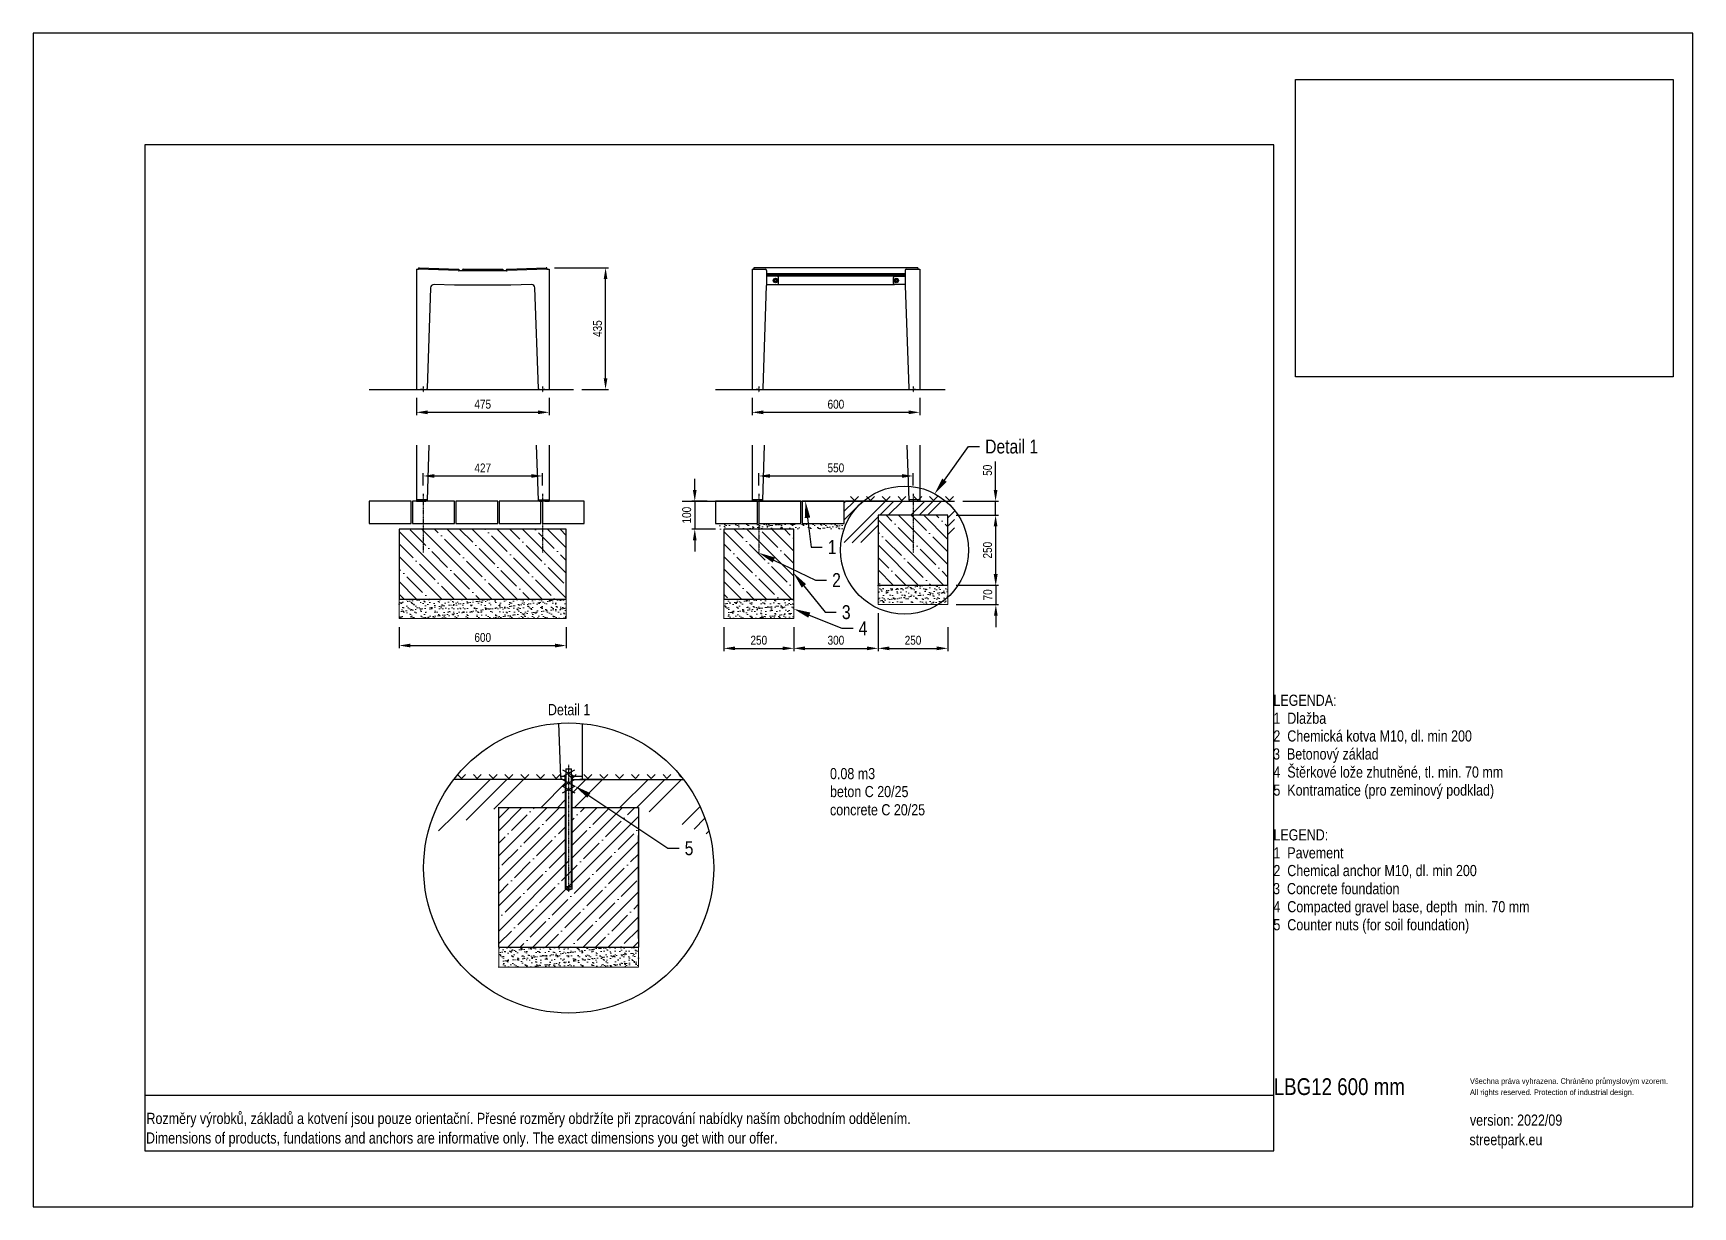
# Model space of a CAD drawing. Header units: millimetres. Extents: x 22162 to 28102, y 3160 to 7360.
import ezdxf
from ezdxf import colors
from ezdxf.entities.mleader import LeaderData, LeaderLine
from ezdxf.lldxf.tags import DXFTag
from ezdxf.math import Vec2, Vec3

# ---------------------------------------------------------------- set-up
doc = ezdxf.new("R2010")
doc.units = ezdxf.units.MM
doc.header["$LTSCALE"] = 0.3
doc.header["$XCLIPFRAME"] = 2
doc.linetypes.add('DashDot', pattern=[15, 9, -3, 0, -3])
doc.layers.add('Nekreslit', color=6, linetype='Continuous', plot=False)
doc.layers.add('SRAFY', color=251, linetype='Continuous', lineweight=13)
doc.styles.add('SEACAD_Arial', font='arial.ttf', dxfattribs={"width": 0.8})
tags = doc.linetypes.add('HIDDEN2', pattern=[4.7625, 3.175, -1.5875]).pattern_tags.tags
tags[6:7] = [DXFTag(74, 4), DXFTag(75, 0), DXFTag(340, '0'), DXFTag(46, 0.0), DXFTag(50, 0.0), DXFTag(44, 0.0), DXFTag(45, 0.0)]
tags[4:5] = [DXFTag(74, 4), DXFTag(75, 0), DXFTag(340, '0'), DXFTag(46, 0.0), DXFTag(50, 0.0), DXFTag(44, 0.0), DXFTag(45, 0.0)]
doc.dimstyles.new('ISO-25', dxfattribs={"dimtxt": 1.6, "dimasz": 2, "dimexe": 0.5, "dimexo": 1.5, "dimtad": 1, "dimdec": 0, "dimtxsty": 'SEACAD_Arial', "dimcen": 2, "dimadec": 0, "dimazin": 0, "dimtfac": 1, "dimtdec": 0, "dimtmove": 0, "dimatfit": 3, "dimfxl": 1, "dimarcsym": 0})
picture_1 = doc.add_image_def('image1.jpg', size_in_pixel=(1600, 1200))

# ---------------------------------------------------------------- blocks, each defined once
blk = doc.blocks.new('*D139')
at = {"color": 0, "lineweight": -2, "transparency": 16777216}
for p, q in [((24759.1, 5740.8), (24759.1, 5785)), ((24799.1, 5775), (25271.1, 5775)), ((25311.1, 5740.8), (25311.1, 5785))]:
    blk.add_line(p, q, dxfattribs=at)
at = {"color": 0, "transparency": 16777216}
for points in [[(24799.1, 5781.7), (24799.1, 5768.3), (24759.1, 5775)], [(25271.1, 5781.7), (25271.1, 5768.3), (25311.1, 5775)]]:
    blk.add_solid(points, dxfattribs=at)
at = {"layer": 'Defpoints', "color": 0, "transparency": 16777216}
for p in [(25311.1, 5775), (24759.1, 5710.8), (25311.1, 5710.8)]:
    blk.add_point(p, dxfattribs=at)
at = {"color": 0, "transparency": 16777216, "insert": (25035.1, 5803.8), "char_height": 32, "attachment_point": 5, "style": 'SEACAD_Arial'}
blk.add_mtext('550', dxfattribs=at)
blk = doc.blocks.new('*D140')
at = {"color": 0, "lineweight": -2, "transparency": 16777216}
for p, q in [((25466.1, 5634.5), (25616.6, 5634.5)), ((25606.6, 5594.5), (25606.6, 5424.5)), ((25466.1, 5384.5), (25616.6, 5384.5))]:
    blk.add_line(p, q, dxfattribs=at)
at = {"color": 0, "transparency": 16777216}
for points in [[(25599.9, 5594.5), (25613.3, 5594.5), (25606.6, 5634.5)], [(25599.9, 5424.5), (25613.3, 5424.5), (25606.6, 5384.5)]]:
    blk.add_solid(points, dxfattribs=at)
at = {"layer": 'Defpoints', "color": 0, "transparency": 16777216}
for p in [(25436.1, 5634.5), (25436.1, 5384.5), (25606.6, 5384.5)]:
    blk.add_point(p, dxfattribs=at)
at = {"color": 0, "transparency": 16777216, "insert": (25577.8, 5509.5), "char_height": 32, "attachment_point": 5, "rotation": 90, "style": 'SEACAD_Arial'}
blk.add_mtext('250', dxfattribs=at)
blk = doc.blocks.new('*D141')
at = {"color": 0, "lineweight": -2, "transparency": 16777216}
for p, q in [((25607.6, 5424.5), (25607.6, 5464.5)), ((25466.1, 5384.5), (25617.6, 5384.5)), ((25607.6, 5384.5), (25607.6, 5314.5)), ((25466.1, 5314.5), (25617.6, 5314.5)), ((25607.6, 5274.5), (25607.6, 5234.5))]:
    blk.add_line(p, q, dxfattribs=at)
at = {"color": 0, "transparency": 16777216}
for points in [[(25600.9, 5424.5), (25614.2, 5424.5), (25607.6, 5384.5)], [(25600.9, 5274.5), (25614.2, 5274.5), (25607.6, 5314.5)]]:
    blk.add_solid(points, dxfattribs=at)
at = {"layer": 'Defpoints', "color": 0, "transparency": 16777216}
for p in [(25436.1, 5384.5), (25436.1, 5314.5), (25607.6, 5314.5)]:
    blk.add_point(p, dxfattribs=at)
at = {"color": 0, "transparency": 16777216, "insert": (25578.7, 5349.5), "char_height": 32, "attachment_point": 5, "rotation": 90, "style": 'SEACAD_Arial'}
blk.add_mtext('70', dxfattribs=at)
blk = doc.blocks.new('*D142')
at = {"color": 0, "lineweight": -2, "transparency": 16777216}
for p, q in [((24634.1, 5234.4), (24634.1, 5148.1)), ((24884.1, 5234.4), (24884.1, 5148.1)), ((24674.1, 5158.1), (24844.1, 5158.1))]:
    blk.add_line(p, q, dxfattribs=at)
at = {"color": 0, "transparency": 16777216}
for points in [[(24674.1, 5164.8), (24674.1, 5151.5), (24634.1, 5158.1)], [(24844.1, 5164.8), (24844.1, 5151.5), (24884.1, 5158.1)]]:
    blk.add_solid(points, dxfattribs=at)
at = {"layer": 'Defpoints', "color": 0, "transparency": 16777216}
for p in [(24634.1, 5264.4), (24884.1, 5264.4), (24884.1, 5158.1)]:
    blk.add_point(p, dxfattribs=at)
at = {"color": 0, "transparency": 16777216, "insert": (24759.1, 5187), "char_height": 32, "attachment_point": 5, "style": 'SEACAD_Arial'}
blk.add_mtext('250', dxfattribs=at)
blk = doc.blocks.new('*D143')
at = {"color": 0, "lineweight": -2, "transparency": 16777216}
for p, q in [((25186.1, 5234.4), (25186.1, 5148.1)), ((25436.1, 5234.4), (25436.1, 5148.1)), ((25226.1, 5158.1), (25396.1, 5158.1))]:
    blk.add_line(p, q, dxfattribs=at)
at = {"color": 0, "transparency": 16777216}
for points in [[(25226.1, 5164.8), (25226.1, 5151.4), (25186.1, 5158.1)], [(25396.1, 5164.8), (25396.1, 5151.4), (25436.1, 5158.1)]]:
    blk.add_solid(points, dxfattribs=at)
at = {"layer": 'Defpoints', "color": 0, "transparency": 16777216}
for p in [(25186.1, 5264.4), (25436.1, 5264.4), (25436.1, 5158.1)]:
    blk.add_point(p, dxfattribs=at)
at = {"color": 0, "transparency": 16777216, "insert": (25311.1, 5186.9), "char_height": 32, "attachment_point": 5, "style": 'SEACAD_Arial'}
blk.add_mtext('250', dxfattribs=at)
blk = doc.blocks.new('*D137')
at = {"color": 0, "lineweight": -2, "transparency": 16777216}
for p, q in [((24884.1, 5234.4), (24884.1, 5148.1)), ((25186.1, 5284.5), (25186.1, 5148.1)), ((24924.1, 5158.1), (25146.1, 5158.1))]:
    blk.add_line(p, q, dxfattribs=at)
at = {"color": 0, "transparency": 16777216}
for points in [[(24924.1, 5164.8), (24924.1, 5151.4), (24884.1, 5158.1)], [(25146.1, 5164.8), (25146.1, 5151.4), (25186.1, 5158.1)]]:
    blk.add_solid(points, dxfattribs=at)
at = {"layer": 'Defpoints', "color": 0, "transparency": 16777216}
for p in [(25186.1, 5314.5), (24884.1, 5264.4), (25186.1, 5158.1)]:
    blk.add_point(p, dxfattribs=at)
at = {"color": 0, "transparency": 16777216, "insert": (25035.1, 5187), "char_height": 32, "attachment_point": 5, "style": 'SEACAD_Arial'}
blk.add_mtext('300', dxfattribs=at)
blk = doc.blocks.new('*D138')
at = {"color": 0, "lineweight": -2, "transparency": 16777216}
for p, q in [((25606.6, 5724.7), (25606.6, 5826.3)), ((25489.6, 5684.7), (25616.6, 5684.7)), ((25606.6, 5634.5), (25606.6, 5684.7)), ((25466.1, 5634.5), (25616.6, 5634.5)), ((25606.6, 5594.5), (25606.6, 5554.5))]:
    blk.add_line(p, q, dxfattribs=at)
at = {"color": 0, "transparency": 16777216}
for points in [[(25599.9, 5724.7), (25613.3, 5724.7), (25606.6, 5684.7)], [(25599.9, 5594.5), (25613.3, 5594.5), (25606.6, 5634.5)]]:
    blk.add_solid(points, dxfattribs=at)
at = {"layer": 'Defpoints', "color": 0, "transparency": 16777216}
for p in [(25459.6, 5684.7), (25606.6, 5684.7), (25436.1, 5634.5)]:
    blk.add_point(p, dxfattribs=at)
at = {"color": 0, "transparency": 16777216, "insert": (25577.8, 5795.5), "char_height": 32, "attachment_point": 5, "rotation": 90, "style": 'SEACAD_Arial'}
blk.add_mtext('50', dxfattribs=at)
blk = doc.blocks.new('*D134')
at = {"color": 0, "lineweight": -2, "transparency": 16777216}
for p, q in [((23472.1, 5234.5), (23472.1, 5158.2)), ((24070.1, 5234.5), (24070.1, 5158.2)), ((23512.1, 5168.2), (24030.1, 5168.2))]:
    blk.add_line(p, q, dxfattribs=at)
at = {"color": 0, "transparency": 16777216}
for points in [[(23512.1, 5174.9), (23512.1, 5161.5), (23472.1, 5168.2)], [(24030.1, 5174.9), (24030.1, 5161.5), (24070.1, 5168.2)]]:
    blk.add_solid(points, dxfattribs=at)
at = {"layer": 'Defpoints', "color": 0, "transparency": 16777216}
for p in [(23472.1, 5264.5), (24070.1, 5264.5), (24070.1, 5168.2)]:
    blk.add_point(p, dxfattribs=at)
at = {"color": 0, "transparency": 16777216, "insert": (23771.1, 5197), "char_height": 32, "attachment_point": 5, "style": 'SEACAD_Arial'}
blk.add_mtext('600', dxfattribs=at)
blk = doc.blocks.new('*D135')
at = {"color": 0, "lineweight": -2, "transparency": 16777216}
for p, q in [((24735.1, 6054.7), (24735.1, 5992.8)), ((24775.1, 6002.8), (25295.1, 6002.8)), ((25335.1, 6054.7), (25335.1, 5992.8))]:
    blk.add_line(p, q, dxfattribs=at)
at = {"color": 0, "transparency": 16777216}
for points in [[(24775.1, 6009.5), (24775.1, 5996.1), (24735.1, 6002.8)], [(25295.1, 6009.5), (25295.1, 5996.1), (25335.1, 6002.8)]]:
    blk.add_solid(points, dxfattribs=at)
at = {"layer": 'Defpoints', "color": 0, "transparency": 16777216}
for p in [(24735.1, 6084.7), (25335.1, 6084.7), (25335.1, 6002.8)]:
    blk.add_point(p, dxfattribs=at)
at = {"color": 0, "transparency": 16777216, "insert": (25035.1, 6031.6), "char_height": 32, "attachment_point": 5, "style": 'SEACAD_Arial'}
blk.add_mtext('600', dxfattribs=at)
blk = doc.blocks.new('*D136')
at = {"color": 0, "lineweight": -2, "transparency": 16777216}
for p, q in [((23533.6, 6054.7), (23533.6, 5992.8)), ((23573.6, 6002.8), (23968.6, 6002.8)), ((24008.6, 6054.7), (24008.6, 5992.8))]:
    blk.add_line(p, q, dxfattribs=at)
at = {"color": 0, "transparency": 16777216}
for points in [[(23573.6, 6009.5), (23573.6, 5996.1), (23533.6, 6002.8)], [(23968.6, 6009.5), (23968.6, 5996.1), (24008.6, 6002.8)]]:
    blk.add_solid(points, dxfattribs=at)
at = {"layer": 'Defpoints', "color": 0, "transparency": 16777216}
for p in [(23533.6, 6084.7), (24008.6, 6084.7), (24008.6, 6002.8)]:
    blk.add_point(p, dxfattribs=at)
at = {"color": 0, "transparency": 16777216, "insert": (23771.1, 6031.6), "char_height": 32, "attachment_point": 5, "style": 'SEACAD_Arial'}
blk.add_mtext('475', dxfattribs=at)
blk = doc.blocks.new('*D157')
at = {"color": 0, "lineweight": -2, "transparency": 16777216}
for p, q in [((24028.5, 6519.9), (24220.7, 6519.9)), ((24210.7, 6124.7), (24210.7, 6479.9)), ((24125.9, 6084.7), (24220.7, 6084.7))]:
    blk.add_line(p, q, dxfattribs=at)
at = {"color": 0, "transparency": 16777216}
for points in [[(24204, 6479.9), (24217.3, 6479.9), (24210.7, 6519.9)], [(24204, 6124.7), (24217.3, 6124.7), (24210.7, 6084.7)]]:
    blk.add_solid(points, dxfattribs=at)
at = {"layer": 'Defpoints', "color": 0, "transparency": 16777216}
for p in [(23998.5, 6519.9), (24210.7, 6519.9), (24095.9, 6084.7)]:
    blk.add_point(p, dxfattribs=at)
at = {"color": 0, "transparency": 16777216, "insert": (24181.8, 6302.3), "char_height": 32, "attachment_point": 5, "rotation": 90, "style": 'SEACAD_Arial'}
blk.add_mtext('435', dxfattribs=at)
blk = doc.blocks.new('*D158')
at = {"color": 0, "lineweight": -2, "transparency": 16777216}
for p, q in [((23557.6, 5740.7), (23557.6, 5785)), ((23597.6, 5775), (23944.6, 5775)), ((23984.6, 5740.7), (23984.6, 5785))]:
    blk.add_line(p, q, dxfattribs=at)
at = {"color": 0, "transparency": 16777216}
for points in [[(23597.6, 5781.7), (23597.6, 5768.3), (23557.6, 5775)], [(23944.6, 5781.7), (23944.6, 5768.3), (23984.6, 5775)]]:
    blk.add_solid(points, dxfattribs=at)
at = {"layer": 'Defpoints', "color": 0, "transparency": 16777216}
for p in [(23984.6, 5775), (23557.6, 5710.7), (23984.6, 5710.7)]:
    blk.add_point(p, dxfattribs=at)
at = {"color": 0, "transparency": 16777216, "insert": (23771.1, 5803.6), "char_height": 32, "attachment_point": 5, "style": 'SEACAD_Arial'}
blk.add_mtext('427', dxfattribs=at)
blk = doc.blocks.new('*D159')
at = {"color": 0, "lineweight": -2, "transparency": 16777216}
for p, q in [((24530, 5724.7), (24530, 5764.7)), ((24574.6, 5684.7), (24520, 5684.7)), ((24530, 5684.7), (24530, 5584.8)), ((24604.1, 5584.8), (24520, 5584.8)), ((24530, 5544.8), (24530, 5504.8))]:
    blk.add_line(p, q, dxfattribs=at)
at = {"color": 0, "transparency": 16777216}
for points in [[(24523.3, 5724.7), (24536.6, 5724.7), (24530, 5684.7)], [(24523.3, 5544.8), (24536.6, 5544.8), (24530, 5584.8)]]:
    blk.add_solid(points, dxfattribs=at)
at = {"layer": 'Defpoints', "color": 0, "transparency": 16777216}
for p in [(24604.6, 5684.7), (24530, 5584.8), (24634.1, 5584.8)]:
    blk.add_point(p, dxfattribs=at)
at = {"color": 0, "transparency": 16777216, "insert": (24501.1, 5634.8), "char_height": 32, "attachment_point": 5, "rotation": 90, "style": 'SEACAD_Arial'}
blk.add_mtext('100', dxfattribs=at)

msp = doc.modelspace()

# ---------------------------------------------------------------- hatches: boundary and pattern name
at = {"layer": 'SRAFY'}
h = msp.add_hatch(dxfattribs=at)
h.set_pattern_fill('TERACO', color=256, scale=20)
h.set_pattern_definition([(45, (17069.185, 370.084), (-28.28427, 28.28427), [20, -20]), (135, (17125.753, 370.084), (-28.28427, -28.28427), [20, -20])])
h.paths.add_polyline_path([(25064.6, 5684.7), (25064.6, 5707.8), (25459.6, 5707.8), (25459.6, 5684.8)])
h = msp.add_hatch(dxfattribs=at)
h.set_pattern_fill('GOST_GROUND', color=256, scale=10)
h.set_pattern_definition([(45, (17069.18, 370.08), (141.4214, -9e-15), [200]), (45, (17099.18, 370.08), (141.4214, -9e-15), [200]), (45, (17129.18, 370.08), (141.4214, -9e-15), [200])])
h.paths.add_polyline_path([(25186.1, 5537.1), (25064.6, 5536), (25064.6, 5683.7), (25459.6, 5684.7), (25459.6, 5537.3), (25436.1, 5537.3), (25436.1, 5634.5), (25186.1, 5634.5)])
h = msp.add_hatch(dxfattribs=at)
h.set_pattern_fill('ANSI35', color=256, scale=10, angle=90)
h.set_pattern_definition([(135, (16584.78, 71.07), (-44.9013, -44.9013), []), (135, (16584.78, 115.974), (-44.9013, -44.9013), [79.375, -15.875, 0, -15.875])])
h.paths.add_polyline_path([(23472.1, 5584.9), (23472.1, 5334.5), (24070.2, 5334.5), (24070.1, 5584.5)])
h = msp.add_hatch(dxfattribs=at)
h.set_pattern_fill('AR-SAND', color=256, scale=0.5)
h.set_pattern_definition([(37.5, (18069.185, 370.084), (-0.800016, 24.47066), [0, -19.304, 0, -21.59, 0, -20.6375]), (7.5, (18069.185, 370.084), (22.47616, 35.84126), [0, -10.414, 0, -17.399, 0, -6.6675]), (327.5, (18053.564, 370.084), (39.54962, 0.07186), [0, -6.35, 0, -22.86, 0, -29.845]), (317.5, (18053.564, 370.084), (38.17782, 11.14647), [0, -3.175, 0, -14.986, 0, -17.145])])
h.paths.add_polyline_path([(24604.6, 5604.7), (24604.6, 5584.8), (24635.2, 5584.7), (24755.1, 5584.6), (24755.1, 5604.7)])
h.paths.add_polyline_path([(25064.6, 5584.4), (25064.6, 5604.7), (24755.1, 5604.7), (24755.1, 5584.6), (24885.1, 5584.4)])
h = msp.add_hatch(dxfattribs=at)
h.set_pattern_fill('ANSI35', color=256, scale=10, angle=90)
h.set_pattern_definition([(135, (18013.17, 74.32), (-44.9013, -44.9013), []), (135, (18013.17, 119.224), (-44.9013, -44.9013), [79.375, -15.875, 0, -15.875])])
h.paths.add_polyline_path([(24634.1, 5584.8), (24634.1, 5334.4), (24884.1, 5334.4), (24884.1, 5584.4)])
h = msp.add_hatch(dxfattribs=at)
h.set_pattern_fill('ANSI35', color=256, scale=10, angle=90)
h.set_pattern_definition([(135, (17119.67, 124.416), (-44.9013, -44.9013), []), (135, (17119.67, 169.32), (-44.9013, -44.9013), [79.375, -15.875, 0, -15.875])])
h.paths.add_polyline_path([(25436.1, 5634.5), (25186.1, 5634.5), (25186.1, 5384.5), (25436.1, 5384.5)])
h = msp.add_hatch(dxfattribs=at)
h.set_pattern_fill('AR-SAND', color=256, scale=0.5)
h.set_pattern_definition([(37.5, (17063.57, 805.645), (-0.800016, 24.47066), [0, -19.304, 0, -21.59, 0, -20.6375]), (7.5, (17063.57, 805.645), (22.47616, 35.84126), [0, -10.414, 0, -17.399, 0, -6.6675]), (327.5, (17047.949, 805.645), (39.54962, 0.07186), [0, -6.35, 0, -22.86, 0, -29.845]), (317.5, (17047.95, 805.645), (38.17782, 11.14647), [0, -3.175, 0, -14.986, 0, -17.145])])
h.paths.add_polyline_path([(25186.1, 5384.5), (25436.1, 5384.5), (25436.1, 5314.5), (25186.1, 5314.5)])
h = msp.add_hatch(dxfattribs=at)
h.set_pattern_fill('AR-SAND', color=256, scale=0.5)
h.set_pattern_definition([(37.5, (18082.65, 74.407), (-0.800016, 24.47066), [0, -19.304, 0, -21.59, 0, -20.6375]), (7.5, (18082.65, 74.407), (22.47616, 35.84126), [0, -10.414, 0, -17.399, 0, -6.6675]), (327.5, (18067.028, 74.407), (39.54962, 0.07186), [0, -6.35, 0, -22.86, 0, -29.845]), (317.5, (18067.03, 74.407), (38.17782, 11.14647), [0, -3.175, 0, -14.986, 0, -17.145])])
h.paths.add_polyline_path([(24070.1, 5264.5), (24070.1, 5334.5), (23472.1, 5334.5), (23472.1, 5264.5)])
h = msp.add_hatch(dxfattribs=at)
h.set_pattern_fill('AR-SAND', color=256, scale=0.5)
h.set_pattern_definition([(37.5, (18033.185, 74.295), (-0.800016, 24.47066), [0, -19.304, 0, -21.59, 0, -20.6375]), (7.5, (18033.185, 74.295), (22.47616, 35.84126), [0, -10.414, 0, -17.399, 0, -6.6675]), (327.5, (18017.564, 74.295), (39.54962, 0.07186), [0, -6.35, 0, -22.86, 0, -29.845]), (317.5, (18017.564, 74.295), (38.17782, 11.14647), [0, -3.175, 0, -14.986, 0, -17.145])])
h.paths.add_polyline_path([(24884.1, 5334.4), (24634.1, 5334.4), (24634.1, 5264.4), (24884.1, 5264.4)])
h = msp.add_hatch(dxfattribs=at)
h.set_pattern_fill('TERACO', color=256, scale=20)
h.set_pattern_definition([(45, (15832.003, -625.426), (-28.28427, 28.28427), [20, -20]), (135, (15888.57, -625.426), (-28.28427, -28.28427), [20, -20])])
h.paths.add_polyline_path([(23676.8, 4689.2), (23676.8, 4712.3), (24480.4, 4712.3), (24480.4, 4689.2)])
h = msp.add_hatch(dxfattribs=at)
h.set_pattern_fill('GOST_GROUND', color=256, scale=20)
h.set_pattern_definition([(45, (16599.6, 320.08), (282.8427, -2e-14), [400]), (45, (16659.6, 320.08), (282.8427, -2e-14), [400]), (45, (16719.6, 320.08), (282.8427, -2e-14), [400])])
edge = h.paths.add_edge_path()
edge.add_line((24068.6, 4689.3), (24046.6, 4689.2))
edge.add_line((24046.6, 4689.2), (23667.6, 4689.3))
edge.add_arc((24078.6, 4372.1), 519.1, 142.33693, 166.98753)
edge.add_line((23572.8, 4489), (23828.6, 4589.6))
edge.add_line((23828.6, 4589.6), (24068.6, 4588.6))
edge.add_line((24068.6, 4588.6), (24068.6, 4689.3))
edge = h.paths.add_edge_path()
edge.add_line((24489.5, 4689.3), (24110.6, 4689.3))
edge.add_line((24110.6, 4689.3), (24088.6, 4689.3))
edge.add_line((24088.6, 4689.3), (24088.6, 4588.6))
edge.add_line((24088.6, 4588.6), (24328.6, 4588.6))
edge.add_line((24328.6, 4588.6), (24584.4, 4489))
edge.add_arc((24078.6, 4372.1), 519.1, 13.01247, 37.66307)
h = msp.add_hatch(dxfattribs=at)
h.set_pattern_fill('ANSI35', color=256, scale=10, angle=0.00001)
h.set_pattern_definition([(45, (16599.6, 419.74), (-44.9013, 44.90127), []), (45, (16644.504, 419.74), (-44.9013, 44.90127), [79.375, -15.875, 0, -15.875])])
h.paths.add_polyline_path([(24328.6, 4588.6), (24088.6, 4588.6), (24088.6, 4397.6), (24068.6, 4397.6), (24068.6, 4588.6), (23828.6, 4588.6), (23828.6, 4088.6), (24328.6, 4088.6)])
h = msp.add_hatch(dxfattribs=at)
h.set_pattern_fill('AR-SAND', color=256, scale=0.5)
h.set_pattern_definition([(37.5, (17227.63, -1173.356), (-0.800016, 24.47066), [0, -19.304, 0, -21.59, 0, -20.6375]), (7.5, (17227.63, -1173.356), (22.47616, 35.84126), [0, -10.414, 0, -17.399, 0, -6.6675]), (327.5, (17212.01, -1173.356), (39.54962, 0.07186), [0, -6.35, 0, -22.86, 0, -29.845]), (317.5, (17212.01, -1173.356), (38.17782, 11.14647), [0, -3.175, 0, -14.986, 0, -17.145])])
h.paths.add_polyline_path([(24328.6, 4086.8), (23828.6, 4086.8), (23828.6, 4016.8), (24328.6, 4016.8)])

# ---------------------------------------------------------------- linework, layer by layer
at = {"linetype": 'Continuous'}
for p, q in [((23533.6, 6514.7), (23538.6, 6514.7)), ((23533.6, 6514.7), (23533.6, 6084.7)), ((23538.6, 6514.7), (23541.6, 6514.7)), ((23541.5, 6514.7), (23541.6, 6518)), ((23684.1, 6509.8), (23541.6, 6514.7)), ((23543.7, 6519.9), (23684.6, 6515)), ((23856.7, 6509.7), (23685.5, 6509.7)), ((23686.5, 6512.9), (23686.4, 6509.7)), ((23698.6, 6509.7), (23698.6, 6512.7)), ((23700.6, 6514.7), (23841.6, 6514.7)), ((23843.6, 6512.7), (23843.6, 6509.7)), ((23855.8, 6509.7), (23855.7, 6512.9)), ((23857.6, 6515), (23998.5, 6519.9)), ((24000.6, 6514.7), (23858.1, 6509.8)), ((24000.6, 6518), (24000.7, 6514.7)), ((24000.6, 6514.7), (24003.6, 6514.7)), ((24003.6, 6514.7), (24008.6, 6514.7)), ((24008.6, 6514.7), (24008.6, 6084.7)), ((24735.1, 6514.7), (24740.1, 6514.7)), ((24735.1, 6514.7), (24735.1, 6084.7)), ((24740.1, 6514.7), (24783.1, 6514.7)), ((24741.1, 6514.7), (24741.1, 6518)), ((25327.2, 6519.9), (24743.1, 6519.9)), ((25327.2, 6519.9), (24743.1, 6519.9)), ((24787.1, 6510.7), (24787.1, 6456.7)), ((25283.1, 6499), (24787.1, 6499)), ((24787.1, 6494), (25283.1, 6493.7)), ((24787.1, 6494), (25283.1, 6493.7)), ((25283.1, 6493.7), (24787.1, 6493.7)), ((24825.1, 6489.7), (24787.1, 6489.7)), ((24811.6, 6474.7), (24815.4, 6481.2)), ((24815.4, 6468.2), (24811.6, 6474.7)), ((24815.4, 6481.2), (24822.9, 6481.2)), ((24822.9, 6481.2), (24826.6, 6474.7)), ((24826.6, 6474.7), (24822.9, 6468.2)), ((25283.1, 6489.7), (24825.1, 6489.7)), ((24829.1, 6463.7), (24829.1, 6485.7)), ((25241.1, 6463.7), (25241.1, 6485.7)), ((25243.6, 6474.7), (25247.4, 6481.2)), ((25247.4, 6468.2), (25243.6, 6474.7)), ((25245.1, 6489.7), (25283.1, 6489.7)), ((25247.4, 6481.2), (25254.9, 6481.2)), ((25254.9, 6481.2), (25258.6, 6474.7)), ((25258.6, 6474.7), (25254.9, 6468.2)), ((25283.1, 6510.7), (25283.1, 6456.7)), ((25287.1, 6514.7), (25330.1, 6514.7)), ((25329.1, 6514.7), (25329.1, 6518)), ((25330.1, 6514.7), (25335.1, 6514.7)), ((25335.1, 6514.7), (25335.1, 6084.7)), ((23584.3, 6448.8), (23571.7, 6088.6)), ((23670.6, 6457.7), (23596.7, 6460.3)), ((23871.6, 6457.7), (23670.6, 6457.7)), ((23945.5, 6460.3), (23871.6, 6457.7)), ((23970.5, 6088.6), (23957.9, 6448.8)), ((24774.3, 6088.6), (24787.1, 6456.7)), ((24787.1, 6459.7), (24825.1, 6459.7)), ((24822.9, 6468.2), (24815.4, 6468.2)), ((24825.1, 6459.7), (25245.1, 6459.7)), ((25283.1, 6459.7), (25245.1, 6459.7)), ((25254.9, 6468.2), (25247.4, 6468.2)), ((25283.1, 6456.7), (25296, 6088.6)), ((23533.6, 6084.7), (23538.6, 6084.7)), ((23538.6, 6084.7), (23548.4, 6084.7)), ((23548.6, 6084.7), (23548.4, 6084.7)), ((23556.6, 6084.7), (23548.6, 6084.7)), ((23556.8, 6084.7), (23556.6, 6084.7)), ((23556.8, 6084.7), (23567.7, 6084.7)), ((23974.5, 6084.7), (23985.4, 6084.7)), ((23985.6, 6084.7), (23985.4, 6084.7)), ((23993.6, 6084.7), (23985.6, 6084.7)), ((23993.8, 6084.7), (23993.6, 6084.7)), ((23993.8, 6084.7), (24003.6, 6084.7)), ((24003.6, 6084.7), (24008.6, 6084.7)), ((24735.1, 6084.7), (24740.1, 6084.7)), ((24740.1, 6084.7), (24749.9, 6084.7)), ((24750.1, 6084.7), (24749.9, 6084.7)), ((24758.1, 6084.7), (24750.1, 6084.7)), ((24758.3, 6084.7), (24758.1, 6084.7)), ((24758.3, 6084.7), (24770.3, 6084.7)), ((25300, 6084.7), (25311.9, 6084.7)), ((25312.1, 6084.7), (25311.9, 6084.7)), ((25320.1, 6084.7), (25312.1, 6084.7)), ((25320.3, 6084.7), (25320.1, 6084.7)), ((25320.3, 6084.7), (25330.1, 6084.7)), ((25330.1, 6084.7), (25335.1, 6084.7)), ((23533.6, 5884.7), (23533.6, 5684.7)), ((23578.6, 5884.7), (23571.7, 5688.6)), ((23970.5, 5688.6), (23963.6, 5884.7)), ((24008.6, 5884.7), (24008.6, 5684.7)), ((23533.6, 5684.7), (23567.7, 5684.7)), ((23974.5, 5684.7), (23985.4, 5684.7)), ((24008.6, 5684.7), (23974.5, 5684.7)), ((23985.6, 5684.7), (23985.4, 5684.7)), ((23993.6, 5684.7), (23985.6, 5684.7)), ((23993.8, 5684.7), (23993.6, 5684.7)), ((23993.8, 5684.7), (24003.6, 5684.7)), ((24003.6, 5684.7), (24008.6, 5684.7))]:
    msp.add_line(p, q, dxfattribs=at)
at = {"color": 7, "linetype": 'Continuous'}
for p, q in [((23364.6, 6084.7), (24095.9, 6084.7)), ((24604.6, 6084.7), (25426.5, 6084.7)), ((23533.6, 5884.7), (23533.6, 5740.7)), ((24735.1, 5884.7), (24735.1, 5684.7)), ((24773.3, 5688.6), (24780.1, 5884.7)), ((25297, 5688.6), (25290.1, 5884.7)), ((25335.1, 5884.7), (25335.1, 5684.7)), ((23514.6, 5684.7), (23364.6, 5684.7)), ((23364.6, 5684.7), (23364.6, 5604.7)), ((23514.6, 5604.7), (23514.6, 5684.7)), ((23669.6, 5684.7), (23519.6, 5684.7)), ((23519.6, 5684.7), (23519.6, 5604.7)), ((23669.6, 5604.7), (23669.6, 5684.7)), ((23824.6, 5684.7), (23674.6, 5684.7)), ((23674.6, 5684.7), (23674.6, 5604.7)), ((23824.6, 5604.7), (23824.6, 5684.7)), ((23979.6, 5684.7), (23829.6, 5684.7)), ((23829.6, 5684.7), (23829.6, 5604.7)), ((23979.6, 5604.7), (23979.6, 5684.7)), ((24134.6, 5684.7), (23984.6, 5684.7)), ((23984.6, 5684.7), (23984.6, 5604.7)), ((24134.6, 5604.7), (24134.6, 5684.7)), ((24754.6, 5684.7), (24604.6, 5684.7)), ((24604.6, 5684.7), (24604.6, 5604.7)), ((24741.9, 5684.7), (24735.1, 5684.7)), ((24749.9, 5684.7), (24741.9, 5684.7)), ((24749.9, 5684.7), (24750.1, 5684.7)), ((24750.1, 5684.7), (24758.1, 5684.7)), ((24754.6, 5604.7), (24754.6, 5684.7)), ((24769.3, 5684.7), (24758.3, 5684.7)), ((24909.6, 5684.7), (24759.6, 5684.7)), ((24759.6, 5684.7), (24759.6, 5604.7)), ((24909.6, 5604.7), (24909.6, 5684.7)), ((25064.6, 5684.7), (24914.6, 5684.7)), ((24914.6, 5684.7), (24914.6, 5604.7)), ((25064.6, 5604.7), (25064.6, 5684.7)), ((25219.6, 5684.7), (25069.6, 5684.7)), ((25301, 5684.7), (25311.9, 5684.7)), ((25312.1, 5684.7), (25311.9, 5684.7)), ((25320.3, 5684.7), (25320.1, 5684.7)), ((25320.3, 5684.7), (25328.4, 5684.7)), ((25328.4, 5684.7), (25335.1, 5684.7)), ((23364.6, 5604.7), (23514.6, 5604.7)), ((23519.6, 5604.7), (23669.6, 5604.7)), ((23674.6, 5604.7), (23824.6, 5604.7)), ((23829.6, 5604.7), (23979.6, 5604.7)), ((23984.6, 5604.7), (24134.6, 5604.7)), ((24604.6, 5604.7), (24754.6, 5604.7)), ((24759.6, 5604.7), (24909.6, 5604.7)), ((24914.6, 5604.7), (25064.6, 5604.7)), ((24050.3, 4697), (24043.6, 4890)), ((24126.6, 4889), (24126.6, 4689.3)), ((24058.3, 4689.3), (24068.6, 4689.3)), ((23828.6, 4088.6), (23828.6, 4588.6)), ((23828.6, 4588.6), (24068.6, 4588.6)), ((24088.6, 4588.6), (24328.6, 4588.6)), ((24328.6, 4588.6), (24328.6, 4088.6)), ((24328.6, 4368), (24328.6, 4488)), ((24328.6, 4119.7), (24328.6, 4488)), ((23828.6, 4088.6), (24328.6, 4088.6))]:
    msp.add_line(p, q, dxfattribs=at)
at = {"color": 0, "linetype": 'DashDot', "ltscale": 0.1}
for p, q in [((23557.6, 6094.7), (23557.6, 6074.7)), ((23984.6, 6094.7), (23984.6, 6074.7)), ((24759.1, 6094.7), (24759.1, 6074.7)), ((25311.1, 6094.7), (25311.1, 6074.7)), ((23984.6, 5694.7), (23984.6, 5674.7))]:
    msp.add_line(p, q, dxfattribs=at)
at = {"linetype": 'DashDot', "lineweight": 30}
for p, q in [((23557.6, 5710.7), (23557.6, 5500.1)), ((23984.6, 5710.7), (23984.6, 5500.1)), ((24759.1, 5710.8), (24759.1, 5500.1)), ((25311.1, 5710.8), (25311.1, 5500.1)), ((24078.6, 4741.3), (24078.6, 4286.6))]:
    msp.add_line(p, q, dxfattribs=at)
at = {"linetype": 'HIDDEN2', "ltscale": 0.5}
for p, q in [((23571.8, 5689.7), (23533.8, 5689.7)), ((23970.4, 5689.7), (24008.4, 5689.7))]:
    msp.add_line(p, q, dxfattribs=at)
for p, q in [((24484.6, 5684.7), (25459.6, 5684.7)), ((23364.6, 5604.7), (23506.6, 5604.7)), ((24056.1, 4723.6), (24101.1, 4699.6)), ((24056.1, 4699.6), (24101.1, 4723.6)), ((24070.2, 4727.3), (24087, 4727.3)), ((24058.3, 4689.3), (23667.6, 4689.3)), ((24056.1, 4689.3), (24101.1, 4665.3)), ((24056.1, 4665.3), (24101.1, 4689.3)), ((24056.1, 4665.3), (24101.1, 4641.3)), ((24056.1, 4641.3), (24101.1, 4665.3)), ((24088.6, 4689.3), (24489.5, 4689.3)), ((24198.6, 4689.3), (24118.6, 4689.3)), ((23828.6, 4489), (23828.6, 4589.6)), ((24066.6, 4298), (24078.6, 4291)), ((24090.6, 4298), (24078.6, 4291))]:
    msp.add_line(p, q)
at = {"lineweight": 15}
for p, q in [((24735.1, 5684.7), (24785.1, 5684.7)), ((24070.2, 4727.3), (24070.2, 4304)), ((24087, 4304), (24087, 4727.3)), ((24228.6, 4689.3), (24128.6, 4689.3))]:
    msp.add_line(p, q, dxfattribs=at)
at = {"linetype": 'HIDDEN2'}
for p, q in [((24773.3, 5689.7), (24735.3, 5689.7)), ((25335.1, 5689.7), (25297, 5689.7))]:
    msp.add_line(p, q, dxfattribs=at)
at = {"linetype": 'HIDDEN2', "ltscale": 0.1}
for p, q in [((24068.6, 4699.3), (24050.2, 4699.3)), ((24126.6, 4699.3), (24088.6, 4699.3))]:
    msp.add_line(p, q, dxfattribs=at)
at = {"color": 7, "linetype": 'HIDDEN2', "ltscale": 0.1}
for p, q in [((24064.6, 4699.3), (24064.6, 4689.3)), ((24092.6, 4689.3), (24092.6, 4699.3))]:
    msp.add_line(p, q, dxfattribs=at)
at = {"color": 7, "linetype": 'HIDDEN2'}
for p, q in [((24070.2, 4727.3), (24068.6, 4725.7)), ((24088.6, 4725.7), (24068.6, 4725.7)), ((24088.6, 4725.7), (24087, 4727.3)), ((24066.6, 4689.3), (24066.6, 4489)), ((24068.6, 4689.2), (24068.6, 4689.2)), ((24088.6, 4689.2), (24088.6, 4689.2)), ((24090.6, 4489), (24090.6, 4689.3)), ((24066.6, 4489), (24066.6, 4298)), ((24090.6, 4298), (24090.6, 4489)), ((24066.6, 4298), (24090.6, 4298)), ((24068.6, 4305.6), (24088.6, 4305.6)), ((24068.6, 4305.6), (24070.2, 4304)), ((24078.6, 4304), (24070.2, 4304)), ((24087, 4304), (24078.6, 4304)), ((24087, 4304), (24088.6, 4305.6))]:
    msp.add_line(p, q, dxfattribs=at)
at = {"color": 7}
for p, q in [((24068.6, 4725.7), (24068.6, 4305.6)), ((24088.6, 4305.6), (24088.6, 4725.7))]:
    msp.add_line(p, q, dxfattribs=at)
for points in [[(23472.1, 5334.5), (24070.1, 5334.5), (24070.1, 5584.5), (23472, 5584.8)], [(24634.1, 5334.4), (24884.1, 5334.4), (24884.1, 5584.4), (24634.1, 5584.8)], [(25186.1, 5384.5), (25436.1, 5384.5), (25436.1, 5634.5), (25186.1, 5634.5)]]:
    msp.add_lwpolyline(points, close=True)
at = {"linetype": 'Continuous'}
for centre, radius in [((24819.1, 6474.7), 8), ((24819.1, 6474.7), 6.49), ((24819.1, 6474.7), 4.38), ((24819.1, 6474.7), 3.23), ((25251.1, 6474.7), 8), ((25251.1, 6474.7), 6.49), ((25251.1, 6474.7), 4.38), ((25251.1, 6474.7), 3.23)]:
    msp.add_circle(centre, radius, dxfattribs=at)
msp.add_circle((25280.6, 5509.7), 229)
at = {"color": 7, "linetype": 'Continuous'}
for centre, radius in [((23598.6, 5684.7), 0.01), ((24114.7, 5684.7), 0.01), ((25459.6, 5684.7), 0.01), ((25459.6, 5684.7), 0.01), ((23520.1, 5334.5), 0.01), ((24885.2, 5334.4), 0.01), ((25185.2, 5334.4), 0.01), ((25185.2, 5334.4), 0.01), ((25435.2, 5334.4), 0.01), ((25435.2, 5334.4), 0.01), ((24078.6, 4372.1), 519.1)]:
    msp.add_circle(centre, radius, dxfattribs=at)
at = {"linetype": 'Continuous'}
for centre, radius, start, end in [((23543.6, 6517.9), 2, 88.00014, 178.00014), ((23685.5, 6549.7), 40, 268, 270), ((23684.5, 6513), 2, 358.00014, 88.00014), ((23700.6, 6512.7), 2, 90, 180), ((23841.6, 6512.7), 2, 0, 90), ((23857.7, 6513), 2, 92, 182), ((23856.7, 6549.7), 40, 270, 272), ((23998.6, 6517.9), 2, 2, 92), ((24783.1, 6510.7), 4, 0, 90), ((24825.1, 6485.7), 4, 0, 90), ((25245.1, 6485.7), 4, 90, 180), ((25287.1, 6510.7), 4, 90, 180), ((23596.3, 6448.3), 12, 88, 178), ((23945.9, 6448.3), 12, 2, 92), ((24825.1, 6463.7), 4, 270, 0), ((25245.1, 6463.7), 4, 180, 270), ((23567.7, 6088.7), 4, 270, 358), ((23974.5, 6088.7), 4, 182, 270), ((24770.3, 6088.7), 4, 270, 358), ((25300, 6088.7), 4, 182, 270), ((23567.7, 5688.7), 4, 270, 358), ((23974.5, 5688.7), 4, 182, 270), ((23974.5, 5688.7), 4, 182, 270)]:
    msp.add_arc(centre, radius, start, end, dxfattribs=at)
at = {"color": 7, "linetype": 'Continuous'}
for centre, radius, start, end in [((24769.3, 5688.7), 4, 270, 358), ((25301, 5688.7), 4, 182, 270), ((24058.3, 4697.3), 8, 182, 270)]:
    msp.add_arc(centre, radius, start, end, dxfattribs=at)
at = {"linetype": 'Continuous'}
for centre, major_axis, ratio, start_param, end_param in [((24743.1, 6517.9), (1.44, -1.44), 0.965689, 2.338741, 3.909538), ((24743.1, 6517.9), (1.44, -1.44), 0.965691, 2.338742, 3.909539), ((25327.1, 6517.9), (-1.44, -1.44), 0.965689, 2.373648, 3.944444), ((25327.1, 6517.9), (-1.44, -1.44), 0.965691, 2.373647, 3.944443)]:
    msp.add_ellipse(centre, major_axis=major_axis, ratio=ratio, start_param=start_param, end_param=end_param, dxfattribs=at)
at = {"layer": 'Nekreslit'}
msp.add_line((22562.1, 3559.6), (26602.1, 3559.6), dxfattribs=at)
for points in [[(22162.1, 3159.6), (28102.1, 3159.6), (28102.1, 7359.6), (22162.1, 7359.6)], [(22562.1, 3359.6), (26602.1, 3359.6), (26602.1, 6959.6), (22562.1, 6959.6)]]:
    msp.add_lwpolyline(points, close=True, dxfattribs=at)
at = {"layer": 'SRAFY'}
for p, q in [((25186.1, 5384.5), (25186.1, 5314.5)), ((25436.1, 5384.5), (25436.1, 5314.5)), ((23472.1, 5334.5), (23472.1, 5264.5)), ((24070.1, 5334.5), (24070.1, 5264.5)), ((24634.1, 5334.4), (24634.1, 5264.4)), ((24884.1, 5334.4), (24884.1, 5264.4)), ((25186.1, 5314.5), (25436.1, 5314.5)), ((23472.1, 5264.5), (24070.1, 5264.5)), ((24634.1, 5264.4), (24884.1, 5264.4)), ((23828.6, 4088.6), (23828.6, 4016.8)), ((24328.6, 4088.6), (24328.6, 4016.8)), ((23828.6, 4016.8), (24328.6, 4016.8))]:
    msp.add_line(p, q, dxfattribs=at)

# ---------------------------------------------------------------- texts
at = {"style": 'SEACAD_Arial', "width": 0.8}
for s, height, p in [('LEGENDA:', 40, (26601, 4952.4)), ('1  Dlažba', 40, (26601, 4888.1)), ('2  Chemická kotva M10, dl. min 200', 40, (26601, 4824.6)), ('3  Betonový základ', 40, (26599.8, 4760.1)), ('0.08 m3', 40, (25014, 4689.9)), ('4  Štěrkové lože zhutněné, tl. min. 70 mm', 40, (26601, 4695.4)), ('beton C 20/25', 40, (25014, 4625.6)), ('5  Kontramatice (pro zeminový podklad)', 40, (26601, 4630.8)), ('concrete C 20/25', 40, (25014, 4560.4)), ('LEGEND:', 40, (26601, 4470.7)), ('1  Pavement', 40, (26601, 4406.4)), ('2  Chemical anchor M10, dl. min 200', 40, (26601, 4342.9)), ('3  Concrete foundation', 40, (26599.8, 4278.3)), ('4  Compacted gravel base, depth  min. 70 mm', 40, (26601, 4213.6)), ('5  Counter nuts (for soil foundation)', 40, (26601, 4149)), ('LBG12 600 mm ', 60, (26602.1, 3559.6)), ('All rights reserved. Protection of industrial design.', 20, (27304.4, 3559.6)), ('Všechna práva vyhrazena. Chráněno průmyslovým vzorem.', 20, (27304.4, 3599.6)), ('Rozměry výrobků, základů a kotvení jsou pouze orientační. Přesné rozměry obdržíte při zpracování nabídky naším obchodním oddělením.', 39.9982, (22567.5, 3455.9)), ('version: 2022/09', 40, (27304.4, 3449.8)), ('Dimensions of products, fundations and anchors are informative only. The exact dimensions you get with our offer.', 39.9982, (22565.9, 3386)), ('streetpark.eu', 40, (27302.8, 3379.9))]:
    msp.add_text(s, height=height, dxfattribs=at).set_placement(p)
at = {"insert": (24004.4, 4958.7), "char_height": 40, "attachment_point": 1, "style": 'SEACAD_Arial'}
msp.add_mtext_dynamic_manual_height_columns('Detail 1', width=226.121, gutter_width=200, heights=[0], dxfattribs=at)

# ---------------------------------------------------------------- dimensions: what is measured, and where the dimension line sits
for base, p1, p2, picture, middle in [((24210.7, 6519.9), (24095.9, 6084.7), (23998.5, 6519.9), '*D157', (24181.8, 6302.3)), ((25606.6, 5684.7), (25436.1, 5634.5), (25459.6, 5684.7), '*D138', (25577.8, 5795.5)), ((24530, 5584.8), (24604.6, 5684.7), (24634.1, 5584.8), '*D159', (24501.1, 5634.8))]:
    dim = msp.add_linear_dim(base=base, p1=p1, p2=p2, angle=90, dimstyle='ISO-25')
    dim.commit()
    dim.dimension.update_dxf_attribs({"geometry": picture, "text_midpoint": middle})
for base, p1, p2, picture, middle in [((24008.6, 6002.8), (23533.6, 6084.7), (24008.6, 6084.7), '*D136', (23771.1, 6031.6)), ((23984.6, 5775), (23557.6, 5710.7), (23984.6, 5710.7), '*D158', (23771.1, 5803.6))]:
    dim = msp.add_linear_dim(base=base, p1=p1, p2=p2, dimstyle='ISO-25')
    dim.commit()
    dim.dimension.update_dxf_attribs({"geometry": picture, "text_midpoint": middle})
for base, p1, p2, override, picture, middle in [((25335.1, 6002.8), (24735.1, 6084.7), (25335.1, 6084.7), {"dimrnd": 10}, '*D135', (25035.1, 6031.6)), ((25311.1, 5775), (24759.1, 5710.8), (25311.1, 5710.8), {"dimscale": 0, "dimrnd": 10}, '*D139', (25035.1, 5803.8)), ((25186.1, 5158.1), (24884.1, 5264.4), (25186.1, 5314.5), {"dimscale": 0, "dimrnd": 10, "dimtix": 0, "dimtofl": 1, "dimtmove": 0, "dimatfit": 3}, '*D137', (25035.1, 5187)), ((24070.1, 5168.2), (23472.1, 5264.5), (24070.1, 5264.5), {"dimscale": 0, "dimrnd": 10, "dimtix": 0, "dimtofl": 1, "dimtmove": 0, "dimatfit": 3}, '*D134', (23771.1, 5197)), ((24884.1, 5158.1), (24634.1, 5264.4), (24884.1, 5264.4), {"dimscale": 0, "dimtix": 0, "dimtofl": 1, "dimtmove": 0, "dimatfit": 3}, '*D142', (24759.1, 5187)), ((25436.1, 5158.1), (25186.1, 5264.4), (25436.1, 5264.4), {"dimscale": 0, "dimtix": 0, "dimtofl": 1, "dimtmove": 0, "dimatfit": 3}, '*D143', (25311.1, 5186.9))]:
    dim = msp.add_linear_dim(base=base, p1=p1, p2=p2, dimstyle='ISO-25', override=override)
    dim.commit()
    dim.dimension.update_dxf_attribs({"geometry": picture, "text_midpoint": middle})
for base, p1, p2, override, picture, middle in [((25606.6, 5384.5), (25436.1, 5634.5), (25436.1, 5384.5), {"dimscale": 0}, '*D140', (25577.8, 5509.5)), ((25607.6, 5314.5), (25436.1, 5384.5), (25436.1, 5314.5), {"dimscale": 0, "dimtmove": 1}, '*D141', (25578.7, 5349.5))]:
    dim = msp.add_linear_dim(base=base, p1=p1, p2=p2, angle=90, dimstyle='ISO-25', override=override)
    dim.commit()
    dim.dimension.update_dxf_attribs({"geometry": picture, "text_midpoint": middle})

# ---------------------------------------------------------------- pictures from other files: only their frames are drawn
image = msp.add_image(picture_1, insert=(26246.2, 5772.9), size_in_units=(2622.9, 1967.2))
image.set_boundary_path([(264.1, 332.37), (1089.03, 981.75)])

# ---------------------------------------------------------------- leaders
ml = msp.add_multileader_mtext('Standard')
ml.set_content('Detail 1', color=256, style='SEACAD_Arial')
ml.set_leader_properties(lineweight=-3)
ml.build(insert=Vec2(0, 0))
ml.multileader.update_dxf_attribs({"text_right_attachment_type": 6, "dogleg_length": 2, "arrow_head_size": 60, "scale": 20})
ctx = ml.context
ctx.base_point, ctx.scale, ctx.char_height, ctx.arrow_head_size, ctx.landing_gap_size, ctx.plane_origin = Vec3(25549.5, 5880.1), 20, 50, 60, 20, Vec3(26756.7, 5711.4)
ctx.right_attachment = 6
notes = []
notes.append((ctx, [(0, (1, 1, 0), (25509.5, 5880.1), (1, 0), 40, [(0, [(25388.4, 5711.3)], 0, [])])]))
ctx.mtext.insert, ctx.mtext.flow_direction = Vec3(25569.5, 5905.5), 5
ml = msp.add_multileader_mtext('Standard')
ml.set_content('1', color=256, style='SEACAD_Arial')
ml.set_leader_properties()
ml.build(insert=Vec2(0, 0))
ml.multileader.update_dxf_attribs({"text_right_attachment_type": 6, "dogleg_length": 2, "arrow_head_size": 60, "scale": 20})
ctx = ml.context
ctx.base_point, ctx.scale, ctx.char_height, ctx.arrow_head_size, ctx.landing_gap_size, ctx.plane_origin = Vec3(24986.4, 5520.7), 20, 50, 60, 20, Vec3(24833.6, 5684.8)
ctx.right_attachment = 6
notes.append((ctx, [(0, (1, 1, 0), (24946.4, 5520.7), (1, 0), 40, [(0, [(24926.2, 5684.8)], 0, [])])]))
ctx.mtext.insert, ctx.mtext.flow_direction = Vec3(25006.4, 5545.7), 5
ml = msp.add_multileader_mtext('Standard')
ml.set_content('2', color=256, style='SEACAD_Arial')
ml.set_leader_properties()
ml.build(insert=Vec2(0, 0))
ml.multileader.update_dxf_attribs({"text_right_attachment_type": 6, "dogleg_length": 2, "arrow_head_size": 60, "scale": 20})
ctx = ml.context
ctx.base_point, ctx.scale, ctx.char_height, ctx.arrow_head_size, ctx.landing_gap_size, ctx.plane_origin = Vec3(25001.7, 5402.4), 20, 50, 60, 20, Vec3(24754.1, 5500.1)
ctx.right_attachment = 6
notes.append((ctx, [(0, (1, 1, 0), (24961.7, 5402.4), (1, 0), 40, [(0, [(24759.1, 5500.1)], 0, [])])]))
ctx.mtext.insert, ctx.mtext.flow_direction = Vec3(25021.7, 5427.4), 5
ml = msp.add_multileader_mtext('Standard')
ml.set_content('3', color=256, style='SEACAD_Arial')
ml.set_leader_properties()
ml.build(insert=Vec2(0, 0))
ml.multileader.update_dxf_attribs({"text_right_attachment_type": 6, "dogleg_length": 2, "arrow_head_size": 60, "scale": 20})
ctx = ml.context
ctx.base_point, ctx.scale, ctx.char_height, ctx.arrow_head_size, ctx.landing_gap_size, ctx.plane_origin = Vec3(25036.6, 5287.3), 20, 50, 60, 20, Vec3(24753.1, 5287.3)
ctx.right_attachment = 6
notes.append((ctx, [(0, (1, 1, 0), (24996.6, 5287.3), (1, 0), 40, [(0, [(24882.8, 5428.5)], 0, [])])]))
ctx.mtext.insert, ctx.mtext.flow_direction = Vec3(25056.6, 5312.7), 5
ml = msp.add_multileader_mtext('Standard')
ml.set_content('4', color=256, style='SEACAD_Arial')
ml.set_leader_properties()
ml.build(insert=Vec2(0, 0))
ml.multileader.update_dxf_attribs({"text_right_attachment_type": 6, "dogleg_length": 2, "arrow_head_size": 60, "scale": 20})
ctx = ml.context
ctx.base_point, ctx.scale, ctx.char_height, ctx.arrow_head_size, ctx.landing_gap_size, ctx.plane_origin = Vec3(25096.6, 5230.2), 20, 50, 60, 20, Vec3(24674, 5340.5)
ctx.right_attachment = 6
notes.append((ctx, [(0, (1, 1, 0), (25056.6, 5230.2), (1, 0), 40, [(0, [(24884.1, 5299.4)], 0, [])])]))
ctx.mtext.insert, ctx.mtext.flow_direction = Vec3(25116.6, 5255.2), 5
ml = msp.add_multileader_mtext('Standard')
ml.set_content('5', color=256, style='SEACAD_Arial')
ml.set_leader_properties()
ml.build(insert=Vec2(0, 0))
ml.multileader.update_dxf_attribs({"text_right_attachment_type": 6, "dogleg_length": 2, "arrow_head_size": 60, "scale": 20})
ctx = ml.context
ctx.base_point, ctx.scale, ctx.char_height, ctx.arrow_head_size, ctx.landing_gap_size, ctx.plane_origin = Vec3(24474, 4442.5), 20, 50, 60, 20, Vec3(23963.3, 4580.2)
ctx.right_attachment = 6
notes.append((ctx, [(0, (1, 1, 0), (24434, 4442.5), (1, 0), 40, [(0, [(24101.1, 4665.3)], 0, [])])]))
ctx.mtext.insert, ctx.mtext.flow_direction = Vec3(24494, 4467.9), 5
for ctx, leaders in notes:
    for number, flags, end, landing, length, lines in leaders:
        leader = LeaderData()
        leader.index, (leader.has_last_leader_line, leader.has_dogleg_vector, leader.attachment_direction) = number, flags
        leader.last_leader_point, leader.dogleg_vector, leader.dogleg_length = Vec3(end), Vec3(landing), length
        for number, points, colour, breaks in lines:
            line = LeaderLine()
            line.index, line.vertices, line.color, line.breaks = number, Vec3.list(points), colors.encode_raw_color(colour), breaks
            leader.lines.append(line)
        ctx.leaders.append(leader)

doc.saveas('drawing.dxf')
